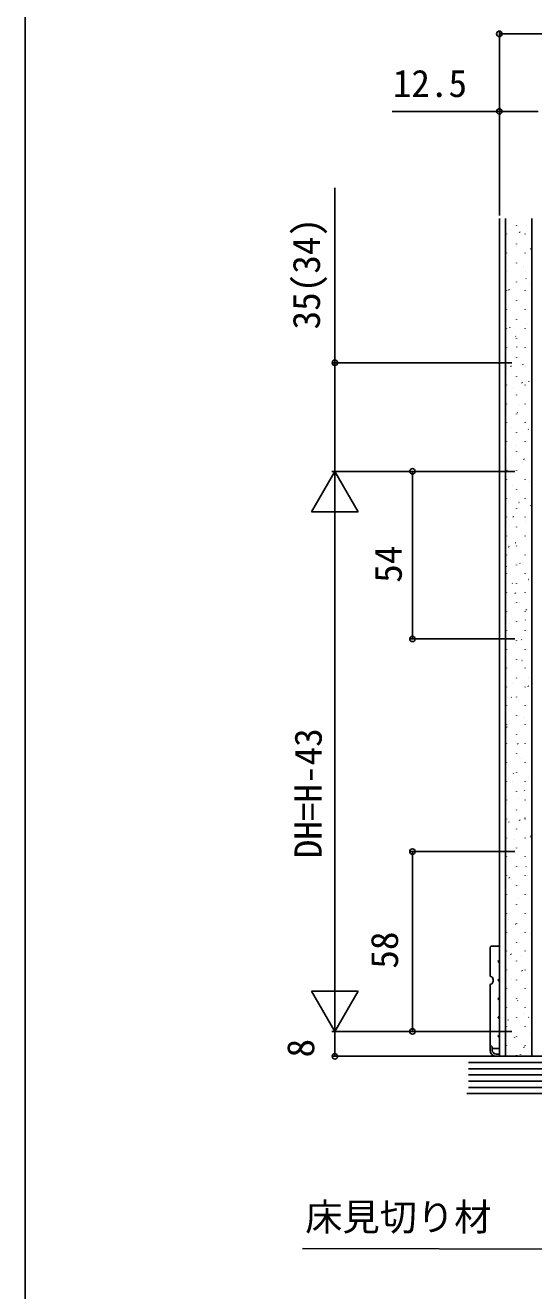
# Model space of a CAD drawing. Units: millimetres, scale not verified. Extents: x -700 to 700, y -1078 to 1074.
# Drawn here: x -700 to -536.2, y 290.5 to 698.3 of the extents above; entities that cross this region are included whole.
import ezdxf
from ezdxf.enums import TextEntityAlignment as Align

# ---------------------------------------------------------------- set-up
doc = ezdxf.new("R2010")
doc.units = ezdxf.units.MM
doc.header["$LTSCALE"] = 6
for name, color, linetype in [('0-5_YKK_13', 4, 'Continuous'), ('0-7_YKK_D', 6, 'Continuous'), ('0-8_YKK_ZWAK', 7, 'Continuous'), ('0-9_YSS_K', 3, 'Continuous')]:
    doc.layers.add(name, color=color, linetype=linetype)
doc.styles.add('ＭＳ ゴシック', font='')
doc.styles.get('ＭＳ ゴシック').set_extended_font_data('MS Gothic')

msp = doc.modelspace()

# ---------------------------------------------------------------- linework, layer by layer
at = {"layer": '0-5_YKK_13'}
for p, q in [((-550.25, 392.072), (-550.25, 401.057)), ((-547.25, 397.057), (-547.75, 396.557)), ((-547.25, 396.057), (-547.75, 396.557)), ((-547.25, 396.057), (-547.25, 391.057)), ((-550.25, 369.557), (-550.25, 389.042)), ((-549.25, 390.307), (-549.25, 390.807)), ((-547.25, 391.057), (-547.75, 390.557)), ((-547.25, 390.057), (-547.75, 390.557)), ((-547.25, 390.057), (-547.25, 385.057)), ((-547.25, 385.057), (-547.75, 384.557)), ((-547.25, 384.057), (-547.75, 384.557)), ((-547.25, 384.057), (-547.25, 379.057)), ((-547.25, 379.057), (-547.75, 378.557)), ((-547.25, 378.057), (-547.75, 378.557)), ((-547.25, 378.057), (-547.25, 373.057)), ((-547.25, 373.057), (-547.75, 372.557)), ((-547.25, 372.057), (-547.75, 372.557)), ((-550.25, 368.057), (-550.25, 369.557)), ((-549.55, 368.057), (-549.55, 368.857)), ((-548.25, 366.757), (-547.6, 366.757)), ((-548.25, 366.057), (-547.6, 366.057))]:
    msp.add_line(p, q, dxfattribs=at)
for points in [[(-549.75, 401.557), (-547.25, 401.557), (-547.25, 397.057)], [(-547.25, 372.057), (-547.25, 368.557), (-549.55, 368.557)]]:
    msp.add_lwpolyline(points, dxfattribs=at)
for centre, radius, start, end in [((-549.75, 401.057), 0.5, 90, 180), ((-549.95, 392.072), 0.3, 180, 256.65764), ((-550.25, 390.807), 1, 0, 76.65764), ((-549.95, 389.042), 0.3, 103.34236, 180), ((-550.25, 390.307), 1, 283.34236, 0), ((-550.25, 368.857), 0.7, 360, 90), ((-548.25, 368.057), 2, 180, 270), ((-548.25, 368.057), 1.3, 180, 270), ((-547.6, 366.407), 0.35, 270, 90)]:
    msp.add_arc(centre, radius, start, end, dxfattribs=at)
at = {"layer": '0-7_YKK_D'}
for p, q in [((-547.25, 637.054), (-547.25, 696.554)), ((-547.25, 695.554), (-339.25, 695.554)), ((-547.25, 637.054), (-547.25, 671.554)), ((-543.252, 589.554), (-601.25, 589.554)), ((-600.25, 554.557), (-607.75, 541.566)), ((-543.252, 554.557), (-601.25, 554.557)), ((-543.252, 554.557), (-601.25, 554.557)), ((-600.25, 554.557), (-592.75, 541.566)), ((-600.25, 554.557), (-600.25, 528.576)), ((-542.248, 554.557), (-576.25, 554.557)), ((-575.25, 554.557), (-575.25, 500.555)), ((-607.75, 541.566), (-592.75, 541.566)), ((-600.25, 539.557), (-600.25, 389.057)), ((-542.248, 500.555), (-576.25, 500.555)), ((-542.248, 432.057), (-576.25, 432.057)), ((-575.25, 374.057), (-575.25, 432.057)), ((-600.25, 374.057), (-600.25, 400.038)), ((-600.25, 374.057), (-607.75, 387.047)), ((-592.75, 387.047), (-607.75, 387.047)), ((-600.25, 374.057), (-592.75, 387.047)), ((-543.252, 374.057), (-601.25, 374.057)), ((-543.252, 374.057), (-601.25, 374.057)), ((-600.25, 374.057), (-600.25, 366.057)), ((-543.248, 374.057), (-576.25, 374.057)), ((-543.252, 366.057), (-601.25, 366.057))]:
    msp.add_line(p, q, dxfattribs=at)
for points in [[(-534.75, 670.554), (-547.25, 670.554), (-581.75, 670.554)], [(-600.25, 554.557), (-600.25, 589.554), (-600.25, 645.961)], [(-492.223, 354.057), (-493.981, 351.147), (-522.525, 303.929), (-610.655, 304.109)]]:
    msp.add_lwpolyline(points, dxfattribs=at)
for centre in [(-547.25, 695.554), (-547.25, 670.554), (-600.25, 589.554), (-575.25, 554.557), (-575.25, 500.555), (-575.25, 432.057), (-575.25, 374.057), (-600.25, 366.057)]:
    msp.add_circle(centre, 0.875, dxfattribs=at)
at = {"layer": '0-8_YKK_ZWAK'}
msp.add_line((-700, 962.5), (-700, -1077.5), dxfattribs=at)
at = {"layer": '0-9_YSS_K'}
for p, q in [((-547.25, 636.054), (-547.25, 366.057)), ((-545.25, 636.054), (-545.25, 366.057)), ((-543.639, 632.407), (-543.632, 632.388)), ((-541.696, 633.916), (-541.696, 633.816)), ((-538.415, 633.699), (-538.408, 633.681)), ((-536.75, 636.054), (-536.75, 366.057)), ((-544.926, 631.066), (-544.926, 630.966)), ((-540.813, 631.731), (-540.702, 631.564)), ((-538.946, 631.066), (-538.946, 630.966)), ((-544.926, 624.986), (-544.926, 624.886)), ((-541.696, 627.836), (-541.696, 627.736)), ((-541.696, 626.921), (-541.69, 626.902)), ((-538.946, 624.986), (-538.946, 624.886)), ((-537.253, 626.352), (-537.142, 626.185)), ((-541.696, 621.756), (-541.696, 621.656)), ((-539.486, 620.681), (-539.48, 620.662)), ((-544.926, 618.906), (-544.926, 618.806)), ((-544.711, 619.389), (-544.704, 619.37)), ((-538.946, 618.906), (-538.946, 618.806)), ((-538.731, 616.747), (-538.62, 616.58)), ((-544.926, 612.826), (-544.926, 612.726)), ((-544.177, 613.137), (-544.067, 612.97)), ((-542.768, 613.903), (-542.761, 613.884)), ((-541.696, 615.676), (-541.696, 615.576)), ((-538.946, 612.826), (-538.946, 612.726)), ((-537.51, 615.1), (-537.504, 615.082)), ((-541.696, 609.596), (-541.696, 609.496)), ((-540.558, 607.662), (-540.552, 607.644)), ((-544.926, 606.746), (-544.926, 606.646)), ((-541.696, 603.516), (-541.696, 603.416)), ((-538.946, 606.746), (-538.946, 606.646)), ((-544.926, 600.666), (-544.926, 600.566)), ((-543.84, 600.884), (-543.833, 600.865)), ((-538.946, 600.666), (-538.946, 600.566)), ((-538.582, 602.082), (-538.575, 602.063)), ((-542.095, 598.153), (-541.985, 597.986)), ((-541.696, 597.436), (-541.696, 597.336)), ((-544.926, 594.586), (-544.926, 594.486)), ((-541.696, 591.356), (-541.696, 591.256)), ((-541.63, 594.644), (-541.623, 594.625)), ((-538.946, 594.586), (-538.946, 594.486)), ((-544.926, 588.506), (-544.926, 588.406)), ((-544.912, 587.866), (-544.905, 587.847)), ((-543.573, 588.548), (-543.463, 588.381)), ((-539.654, 589.063), (-539.647, 589.045)), ((-538.946, 588.506), (-538.946, 588.406)), ((-541.696, 585.276), (-541.696, 585.176)), ((-540.013, 583.169), (-539.903, 583.002)), ((-537.711, 583.577), (-537.705, 583.558)), ((-544.926, 582.426), (-544.926, 582.326)), ((-542.702, 581.625), (-542.695, 581.607)), ((-541.696, 579.196), (-541.696, 579.096)), ((-538.946, 582.426), (-538.946, 582.326)), ((-544.926, 576.346), (-544.926, 576.246)), ((-540.726, 576.045), (-540.719, 576.026)), ((-538.946, 576.346), (-538.946, 576.246)), ((-541.696, 573.116), (-541.696, 573.016)), ((-541.491, 573.564), (-541.381, 573.397)), ((-544.926, 570.266), (-544.926, 570.166)), ((-543.774, 568.607), (-543.767, 568.588)), ((-541.696, 567.036), (-541.696, 566.936)), ((-538.946, 570.266), (-538.946, 570.166)), ((-538.783, 570.559), (-538.776, 570.54)), ((-537.931, 568.185), (-537.821, 568.019)), ((-544.926, 564.186), (-544.926, 564.086)), ((-541.798, 563.026), (-541.791, 563.008)), ((-538.946, 564.186), (-538.946, 564.086)), ((-541.696, 560.956), (-541.696, 560.856)), ((-544.926, 558.106), (-544.926, 558.006)), ((-544.855, 554.97), (-544.745, 554.804)), ((-544.846, 555.588), (-544.839, 555.57)), ((-541.696, 554.876), (-541.696, 554.776)), ((-539.855, 557.54), (-539.848, 557.521)), ((-539.409, 558.58), (-539.299, 558.413)), ((-538.946, 558.106), (-538.946, 558.006)), ((-544.926, 552.026), (-544.926, 551.926)), ((-538.946, 552.026), (-538.946, 551.926)), ((-537.645, 551.3), (-537.638, 551.281)), ((-542.869, 550.008), (-542.863, 549.989)), ((-541.696, 548.796), (-541.696, 548.696)), ((-544.926, 545.946), (-544.926, 545.846)), ((-541.696, 542.716), (-541.696, 542.616)), ((-540.927, 544.522), (-540.92, 544.503)), ((-538.946, 545.946), (-538.946, 545.846)), ((-537.327, 543.596), (-537.217, 543.429)), ((-544.926, 539.866), (-544.926, 539.766)), ((-542.773, 539.986), (-542.663, 539.82)), ((-538.946, 539.866), (-538.946, 539.766)), ((-538.717, 538.281), (-538.71, 538.263)), ((-543.941, 536.989), (-543.935, 536.971)), ((-541.696, 536.636), (-541.696, 536.536)), ((-544.926, 533.786), (-544.926, 533.686)), ((-544.251, 530.381), (-544.141, 530.214)), ((-541.998, 531.503), (-541.992, 531.484)), ((-541.696, 530.556), (-541.696, 530.456)), ((-538.946, 533.786), (-538.946, 533.686)), ((-544.926, 527.706), (-544.926, 527.606)), ((-538.946, 527.706), (-538.946, 527.606)), ((-545.013, 523.971), (-545.006, 523.952)), ((-541.696, 524.476), (-541.696, 524.376)), ((-540.691, 525.003), (-540.581, 524.836)), ((-539.789, 525.263), (-539.782, 525.244)), ((-544.926, 521.626), (-544.926, 521.526)), ((-543.07, 518.485), (-543.064, 518.466)), ((-541.696, 518.396), (-541.696, 518.296)), ((-538.946, 521.626), (-538.946, 521.526)), ((-537.813, 519.683), (-537.806, 519.664)), ((-544.926, 515.546), (-544.926, 515.446)), ((-542.169, 515.397), (-542.059, 515.23)), ((-538.946, 515.546), (-538.946, 515.446)), ((-541.696, 512.316), (-541.696, 512.216)), ((-540.86, 512.244), (-540.854, 512.226)), ((-538.609, 510.019), (-538.499, 509.852)), ((-544.926, 509.466), (-544.926, 509.366)), ((-541.696, 506.236), (-541.696, 506.136)), ((-538.946, 509.466), (-538.946, 509.366)), ((-538.884, 506.664), (-538.878, 506.645)), ((-544.926, 503.386), (-544.926, 503.286)), ((-544.142, 505.466), (-544.135, 505.447)), ((-538.946, 503.386), (-538.946, 503.286)), ((-541.932, 499.226), (-541.926, 499.207)), ((-541.696, 500.156), (-541.696, 500.056)), ((-540.087, 500.413), (-539.977, 500.247)), ((-536.942, 501.178), (-536.935, 501.159)), ((-544.926, 497.306), (-544.926, 497.206)), ((-541.696, 494.076), (-541.696, 493.976)), ((-539.956, 493.646), (-539.949, 493.627)), ((-538.946, 497.306), (-538.946, 497.206)), ((-545.214, 492.448), (-545.207, 492.429)), ((-544.926, 491.226), (-544.926, 491.126)), ((-538.946, 491.226), (-538.946, 491.126)), ((-543.004, 486.207), (-542.997, 486.189)), ((-541.696, 487.996), (-541.696, 487.896)), ((-538.013, 488.159), (-538.007, 488.141)), ((-538.005, 485.429), (-537.895, 485.263)), ((-544.926, 485.146), (-544.926, 485.046)), ((-543.452, 481.82), (-543.341, 481.653)), ((-541.696, 481.916), (-541.696, 481.816)), ((-538.946, 485.146), (-538.946, 485.046)), ((-544.926, 479.066), (-544.926, 478.966)), ((-541.028, 480.627), (-541.021, 480.608)), ((-538.946, 479.066), (-538.946, 478.966)), ((-544.076, 473.189), (-544.069, 473.17)), ((-541.696, 475.836), (-541.696, 475.736)), ((-539.085, 475.141), (-539.079, 475.122)), ((-544.93, 472.214), (-544.819, 472.048)), ((-544.926, 472.986), (-544.926, 472.886)), ((-541.696, 469.756), (-541.696, 469.656)), ((-538.946, 472.986), (-538.946, 472.886)), ((-544.926, 466.906), (-544.926, 466.806)), ((-542.1, 467.609), (-542.093, 467.59)), ((-541.37, 466.836), (-541.259, 466.669)), ((-538.946, 466.906), (-538.946, 466.806)), ((-536.875, 468.901), (-536.869, 468.882)), ((-544.926, 460.826), (-544.926, 460.726)), ((-541.696, 463.676), (-541.696, 463.576)), ((-540.157, 462.122), (-540.15, 462.104)), ((-538.946, 460.826), (-538.946, 460.726)), ((-545.148, 460.17), (-545.141, 460.152)), ((-542.848, 457.231), (-542.737, 457.064)), ((-541.696, 457.596), (-541.696, 457.496)), ((-544.926, 454.746), (-544.926, 454.646)), ((-543.172, 454.59), (-543.165, 454.571)), ((-538.946, 454.746), (-538.946, 454.646)), ((-537.947, 455.882), (-537.941, 455.863)), ((-544.926, 448.666), (-544.926, 448.566)), ((-541.696, 451.516), (-541.696, 451.416)), ((-541.229, 449.104), (-541.222, 449.085)), ((-539.288, 451.852), (-539.177, 451.685)), ((-538.946, 448.666), (-538.946, 448.566)), ((-541.696, 445.436), (-541.696, 445.336)), ((-544.926, 442.586), (-544.926, 442.486)), ((-544.243, 441.572), (-544.237, 441.553)), ((-540.766, 442.247), (-540.655, 442.08)), ((-539.019, 442.864), (-539.012, 442.845)), ((-538.946, 442.586), (-538.946, 442.486)), ((-544.926, 436.506), (-544.926, 436.406)), ((-541.696, 439.356), (-541.696, 439.256)), ((-538.946, 436.506), (-538.946, 436.406)), ((-537.206, 436.868), (-537.095, 436.701)), ((-537.043, 437.283), (-537.036, 437.264)), ((-542.301, 436.085), (-542.294, 436.067)), ((-541.696, 433.276), (-541.696, 433.176)), ((-544.926, 430.426), (-544.926, 430.326)), ((-540.091, 429.845), (-540.084, 429.826)), ((-538.946, 430.426), (-538.946, 430.326)), ((-544.926, 424.346), (-544.926, 424.246)), ((-541.696, 427.196), (-541.696, 427.096)), ((-538.946, 424.346), (-538.946, 424.246)), ((-538.684, 427.263), (-538.573, 427.096)), ((-538.115, 424.265), (-538.108, 424.246)), ((-544.13, 423.653), (-544.02, 423.486)), ((-543.372, 423.067), (-543.366, 423.048)), ((-541.696, 421.116), (-541.696, 421.016)), ((-544.926, 418.266), (-544.926, 418.166)), ((-541.163, 416.827), (-541.156, 416.808)), ((-538.946, 418.266), (-538.946, 418.166)), ((-544.926, 412.186), (-544.926, 412.086)), ((-541.696, 415.036), (-541.696, 414.936)), ((-538.946, 412.186), (-538.946, 412.086)), ((-544.444, 410.048), (-544.438, 410.03)), ((-542.048, 408.669), (-541.938, 408.502)), ((-541.696, 408.956), (-541.696, 408.856)), ((-539.187, 411.246), (-539.18, 411.227)), ((-544.926, 406.106), (-544.926, 406.006)), ((-542.234, 403.808), (-542.228, 403.789)), ((-538.946, 406.106), (-538.946, 406.006)), ((-537.244, 405.76), (-537.237, 405.741)), ((-544.926, 400.026), (-544.926, 399.926)), ((-541.696, 402.876), (-541.696, 402.776)), ((-538.946, 400.026), (-538.946, 399.926)), ((-543.526, 399.064), (-543.416, 398.897)), ((-541.696, 396.796), (-541.696, 396.696)), ((-540.258, 398.228), (-540.252, 398.209)), ((-544.926, 393.946), (-544.926, 393.846)), ((-539.966, 393.685), (-539.856, 393.518)), ((-538.946, 393.946), (-538.946, 393.846)), ((-538.316, 392.741), (-538.309, 392.723)), ((-544.926, 387.866), (-544.926, 387.766)), ((-543.306, 390.79), (-543.3, 390.771)), ((-541.696, 390.716), (-541.696, 390.616)), ((-538.946, 387.866), (-538.946, 387.766)), ((-541.696, 384.636), (-541.696, 384.536)), ((-541.444, 384.08), (-541.334, 383.913)), ((-541.33, 385.209), (-541.323, 385.19)), ((-544.926, 381.786), (-544.926, 381.686)), ((-539.387, 379.723), (-539.381, 379.704)), ((-538.946, 381.786), (-538.946, 381.686)), ((-544.926, 375.706), (-544.926, 375.606)), ((-544.378, 377.771), (-544.371, 377.752)), ((-541.696, 378.556), (-541.696, 378.456)), ((-538.946, 375.706), (-538.946, 375.606)), ((-537.884, 378.701), (-537.774, 378.535)), ((-542.402, 372.191), (-542.395, 372.172)), ((-541.696, 372.476), (-541.696, 372.376)), ((-537.178, 373.483), (-537.171, 373.464)), ((-544.926, 369.626), (-544.926, 369.526)), ((-539.362, 369.096), (-539.252, 368.929)), ((-538.946, 369.626), (-538.946, 369.526)), ((-557.745, 366.057), (-495.75, 366.057)), ((-557.245, 364.057), (-495.75, 364.057)), ((-534.75, 366.057), (-547.25, 366.057)), ((-541.696, 366.396), (-541.696, 366.296)), ((-540.459, 366.704), (-540.453, 366.686)), ((-557.245, 362.057), (-495.75, 362.057)), ((-557.245, 360.057), (-495.75, 360.057)), ((-557.245, 358.057), (-495.75, 358.057)), ((-557.245, 356.057), (-495.75, 356.057)), ((-319.245, 354.057), (-557.745, 354.057))]:
    msp.add_line(p, q, dxfattribs=at)

# ---------------------------------------------------------------- texts
at = {"layer": '0-7_YKK_D', "style": 'ＭＳ ゴシック'}
for s, p in [('12.5', (-581.591, 672.554)), ('床見切り材', (-609.805, 307.245))]:
    msp.add_text(s, height=8.798, dxfattribs=at).set_placement(p, align=Align.BOTTOM_LEFT)
for s, p in [('35(34)', (-602.414, 600.297)), ('54', (-576.05, 518.658)), ('DH=H-43', (-601.85, 429.875)), ('58', (-577.25, 394.295)), ('8', (-604.25, 365.693))]:
    msp.add_text(s, height=8.798, rotation=90, dxfattribs=at).set_placement(p, align=Align.BOTTOM_LEFT)

doc.saveas('drawing.dxf')
